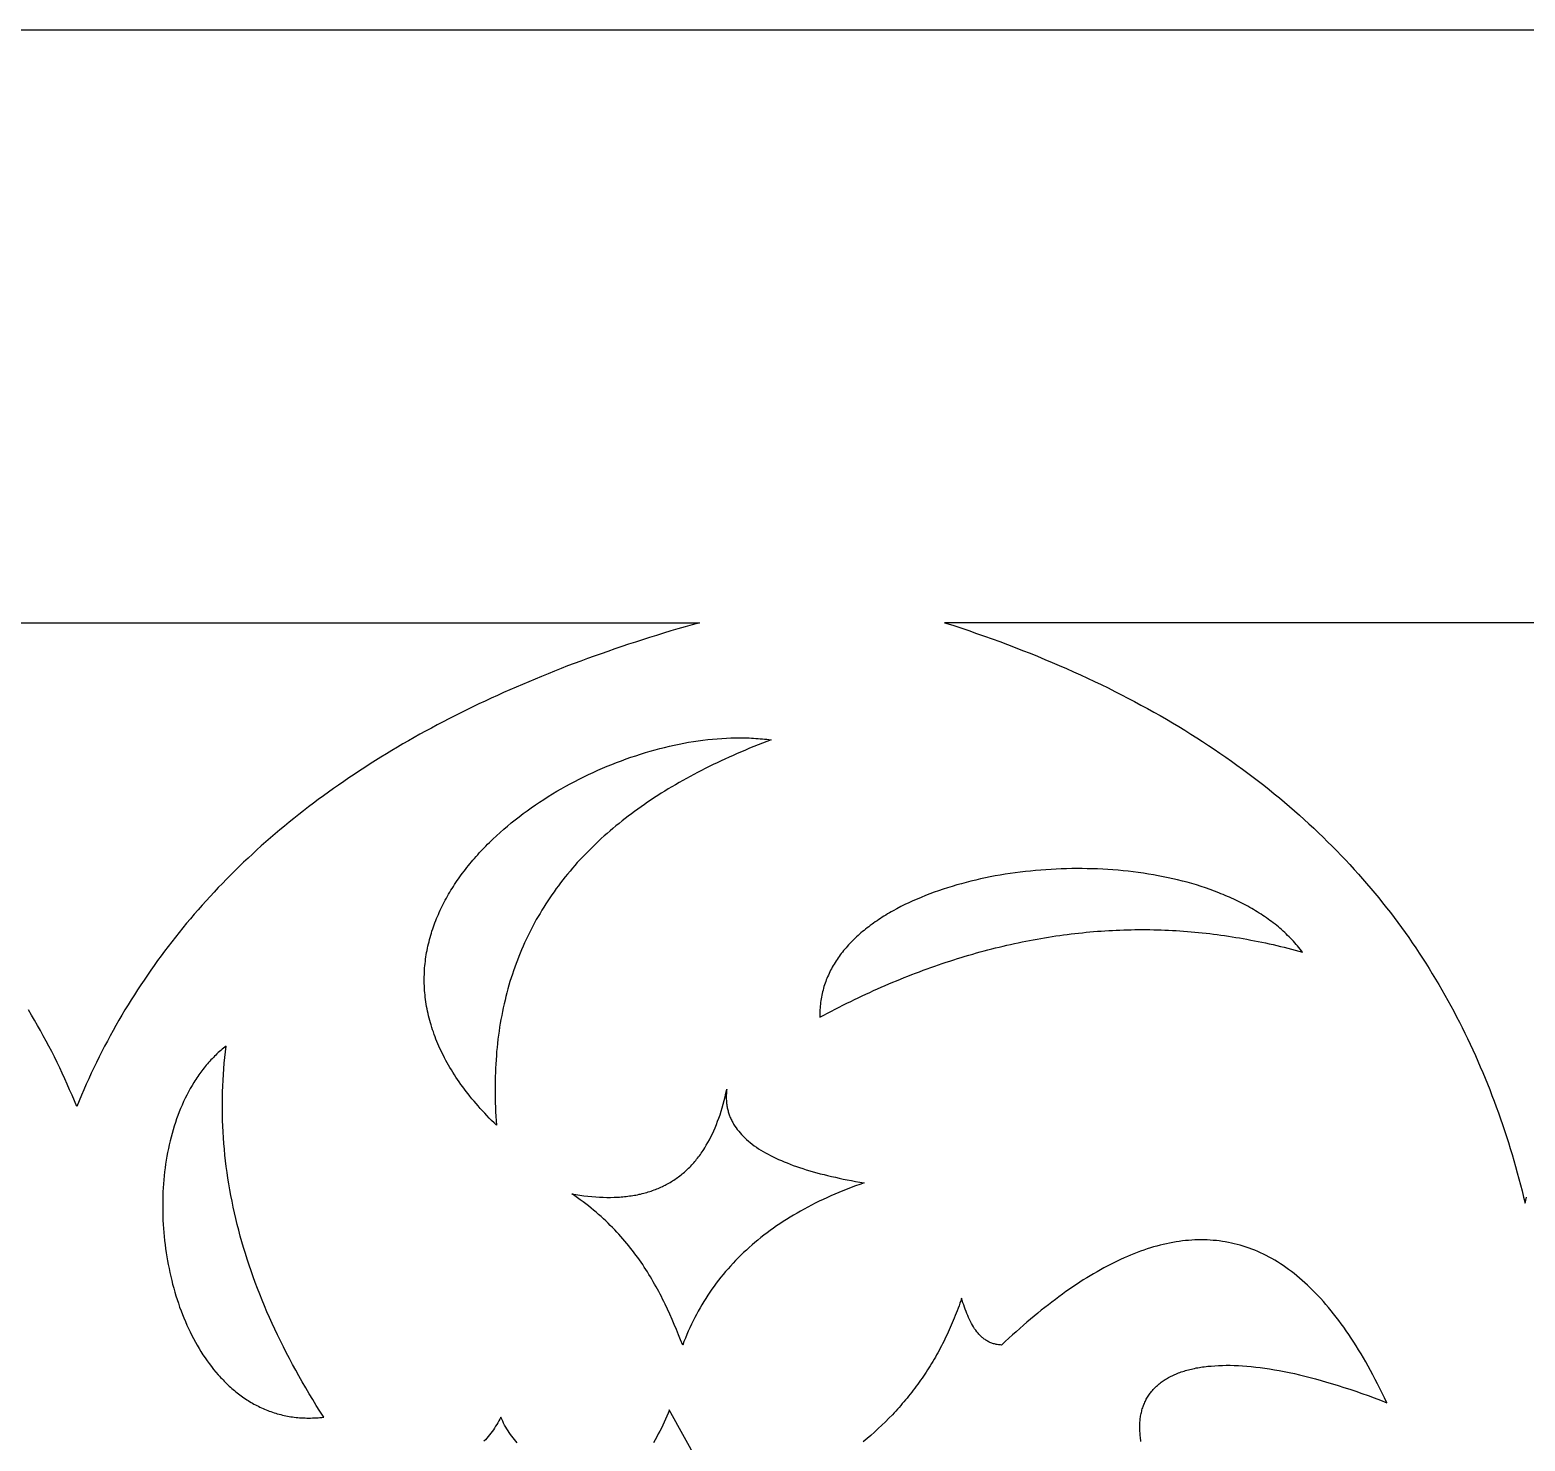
# Model space of a CAD drawing. Extents: x -4113 to -3113, y 1469 to 2469.
# Drawn here: x -3911.1 to -3759.7, y 2326.2 to 2469.1 of the extents above; entities that cross this region are included whole.
import ezdxf

# ---------------------------------------------------------------- set-up
doc = ezdxf.new("R2010")
doc.units = 0
doc.layers.add('PLAN_1', color=18, linetype='CONTINUOUS')

msp = doc.modelspace()

# ---------------------------------------------------------------- linework, layer by layer
at = {"layer": 'PLAN_1'}
for points in [[(-4113.04, 2469.07), (-3113.04, 2469.07), (-3113.04, 1469.07), (-4113.04, 1469.07)], [(-3863.87, 2358.2), (-3864.11, 2358.44), (-3864.36, 2358.69), (-3864.6, 2358.93), (-3864.83, 2359.18), (-3865.06, 2359.42), (-3865.29, 2359.66), (-3865.51, 2359.91), (-3865.73, 2360.15), (-3865.94, 2360.4), (-3866.14, 2360.64), (-3866.35, 2360.88), (-3866.55, 2361.13), (-3866.74, 2361.37), (-3866.93, 2361.62), (-3867.11, 2361.86), (-3867.29, 2362.1), (-3867.47, 2362.34), (-3867.64, 2362.59), (-3867.81, 2362.83), (-3867.97, 2363.07), (-3868.13, 2363.32), (-3868.28, 2363.56), (-3868.43, 2363.8), (-3868.58, 2364.04), (-3868.72, 2364.28), (-3868.86, 2364.52), (-3868.99, 2364.76), (-3869.12, 2365.01), (-3869.24, 2365.25), (-3869.36, 2365.49), (-3869.48, 2365.73), (-3869.59, 2365.97), (-3869.7, 2366.21), (-3869.8, 2366.45), (-3869.9, 2366.68), (-3870, 2366.92), (-3870.09, 2367.16), (-3870.18, 2367.4), (-3870.26, 2367.64), (-3870.34, 2367.87), (-3870.42, 2368.11), (-3870.49, 2368.35), (-3870.56, 2368.58), (-3870.63, 2368.82), (-3870.69, 2369.05), (-3870.75, 2369.29), (-3870.8, 2369.52), (-3870.85, 2369.76), (-3870.9, 2369.99), (-3870.94, 2370.23), (-3870.98, 2370.46), (-3871.02, 2370.69), (-3871.05, 2370.92), (-3871.08, 2371.16), (-3871.1, 2371.39), (-3871.12, 2371.62), (-3871.14, 2371.85), (-3871.16, 2372.08), (-3871.17, 2372.31), (-3871.18, 2372.54), (-3871.18, 2372.76), (-3871.18, 2372.99), (-3871.18, 2373.22), (-3871.17, 2373.45), (-3871.16, 2373.67), (-3871.15, 2373.9), (-3871.14, 2374.12), (-3871.12, 2374.35), (-3871.1, 2374.57), (-3871.07, 2374.79), (-3871.04, 2375.02), (-3871.01, 2375.24), (-3870.98, 2375.46), (-3870.94, 2375.68), (-3870.9, 2375.9), (-3870.85, 2376.12), (-3870.81, 2376.34), (-3870.76, 2376.56), (-3870.7, 2376.78), (-3870.65, 2376.99), (-3870.59, 2377.21), (-3870.53, 2377.43), (-3870.46, 2377.64), (-3870.4, 2377.85), (-3870.32, 2378.07), (-3870.25, 2378.28), (-3870.18, 2378.49), (-3870.1, 2378.7), (-3870.02, 2378.92), (-3869.93, 2379.12), (-3869.84, 2379.33), (-3869.75, 2379.54), (-3869.66, 2379.75), (-3869.57, 2379.96), (-3869.47, 2380.16), (-3869.37, 2380.37), (-3869.27, 2380.57), (-3869.16, 2380.78), (-3869.05, 2380.98), (-3868.94, 2381.18), (-3868.83, 2381.38), (-3868.72, 2381.58), (-3868.6, 2381.78), (-3868.48, 2381.98), (-3868.36, 2382.18), (-3868.23, 2382.37), (-3868.11, 2382.57), (-3867.98, 2382.77), (-3867.84, 2382.96), (-3867.71, 2383.15), (-3867.57, 2383.34), (-3867.44, 2383.54), (-3867.3, 2383.73), (-3867.15, 2383.92), (-3867.01, 2384.1), (-3866.86, 2384.29), (-3866.71, 2384.48), (-3866.56, 2384.66), (-3866.41, 2384.85), (-3866.25, 2385.03), (-3866.09, 2385.21), (-3865.94, 2385.4), (-3865.77, 2385.58), (-3865.61, 2385.76), (-3865.45, 2385.94), (-3865.28, 2386.11), (-3865.11, 2386.29), (-3864.94, 2386.46), (-3864.77, 2386.64), (-3864.59, 2386.81), (-3864.42, 2386.98), (-3864.24, 2387.15), (-3863.88, 2387.49), (-3863.51, 2387.83), (-3863.13, 2388.16), (-3862.75, 2388.48), (-3862.37, 2388.8), (-3861.97, 2389.12), (-3861.57, 2389.43), (-3861.17, 2389.74), (-3860.76, 2390.04), (-3860.35, 2390.33), (-3859.92, 2390.62), (-3859.5, 2390.91), (-3859.07, 2391.19), (-3858.64, 2391.47), (-3858.2, 2391.74), (-3857.75, 2392), (-3857.31, 2392.26), (-3856.86, 2392.51), (-3856.4, 2392.76), (-3855.94, 2393), (-3855.48, 2393.24), (-3855.02, 2393.47), (-3854.55, 2393.7), (-3854.08, 2393.92), (-3853.61, 2394.13), (-3853.13, 2394.34), (-3852.66, 2394.54), (-3852.18, 2394.73), (-3851.7, 2394.92), (-3851.22, 2395.1), (-3850.73, 2395.28), (-3850.25, 2395.45), (-3849.76, 2395.61), (-3849.28, 2395.77), (-3848.79, 2395.92), (-3848.3, 2396.06), (-3847.81, 2396.2), (-3847.33, 2396.33), (-3846.84, 2396.45), (-3846.35, 2396.56), (-3845.86, 2396.67), (-3845.38, 2396.77), (-3844.89, 2396.87), (-3844.41, 2396.96), (-3843.92, 2397.04), (-3843.44, 2397.11), (-3842.96, 2397.17), (-3842.48, 2397.23), (-3842, 2397.28), (-3841.53, 2397.32), (-3841.06, 2397.36), (-3840.59, 2397.38), (-3840.12, 2397.4), (-3839.65, 2397.41), (-3839.19, 2397.42), (-3838.96, 2397.42), (-3838.73, 2397.41), (-3838.51, 2397.41), (-3838.28, 2397.4), (-3838.05, 2397.39), (-3837.83, 2397.38), (-3837.6, 2397.36), (-3837.38, 2397.35), (-3837.16, 2397.33), (-3836.94, 2397.31), (-3836.72, 2397.29), (-3836.5, 2397.27), (-3836.28, 2397.24), (-3836.06, 2397.21), (-3836.5, 2397.04), (-3836.94, 2396.88), (-3837.37, 2396.71), (-3837.8, 2396.53), (-3838.23, 2396.36), (-3838.65, 2396.18), (-3839.07, 2396), (-3839.49, 2395.82), (-3839.91, 2395.64), (-3840.32, 2395.46), (-3840.73, 2395.27), (-3841.13, 2395.08), (-3841.53, 2394.89), (-3841.93, 2394.7), (-3842.33, 2394.51), (-3842.72, 2394.31), (-3843.11, 2394.12), (-3843.5, 2393.92), (-3843.88, 2393.71), (-3844.26, 2393.51), (-3844.64, 2393.3), (-3845.01, 2393.1), (-3845.38, 2392.89), (-3845.74, 2392.67), (-3846.11, 2392.46), (-3846.47, 2392.24), (-3846.82, 2392.03), (-3847.18, 2391.81), (-3847.53, 2391.58), (-3847.87, 2391.36), (-3848.22, 2391.13), (-3848.56, 2390.91), (-3848.89, 2390.67), (-3849.23, 2390.44), (-3849.56, 2390.21), (-3849.88, 2389.97), (-3850.21, 2389.73), (-3850.53, 2389.49), (-3850.84, 2389.25), (-3851.15, 2389), (-3851.46, 2388.75), (-3851.77, 2388.5), (-3852.07, 2388.25), (-3852.37, 2388), (-3852.67, 2387.74), (-3852.96, 2387.48), (-3853.25, 2387.22), (-3853.53, 2386.96), (-3853.81, 2386.69), (-3854.09, 2386.43), (-3854.36, 2386.16), (-3854.63, 2385.89), (-3854.9, 2385.61), (-3855.16, 2385.34), (-3855.42, 2385.06), (-3855.68, 2384.78), (-3855.93, 2384.49), (-3856.18, 2384.21), (-3856.42, 2383.92), (-3856.66, 2383.63), (-3856.9, 2383.34), (-3857.14, 2383.04), (-3857.37, 2382.75), (-3857.59, 2382.45), (-3857.82, 2382.15), (-3858.03, 2381.84), (-3858.25, 2381.54), (-3858.46, 2381.23), (-3858.67, 2380.92), (-3858.87, 2380.61), (-3859.07, 2380.29), (-3859.27, 2379.97), (-3859.46, 2379.65), (-3859.65, 2379.33), (-3859.84, 2379.01), (-3860.02, 2378.68), (-3860.19, 2378.35), (-3860.37, 2378.02), (-3860.54, 2377.68), (-3860.7, 2377.35), (-3860.86, 2377.01), (-3861.02, 2376.66), (-3861.17, 2376.32), (-3861.32, 2375.97), (-3861.47, 2375.62), (-3861.61, 2375.27), (-3861.75, 2374.92), (-3861.88, 2374.56), (-3862.01, 2374.2), (-3862.14, 2373.84), (-3862.26, 2373.48), (-3862.38, 2373.11), (-3862.5, 2372.74), (-3862.61, 2372.37), (-3862.71, 2372), (-3862.81, 2371.62), (-3862.91, 2371.24), (-3863, 2370.86), (-3863.09, 2370.48), (-3863.18, 2370.09), (-3863.26, 2369.7), (-3863.34, 2369.31), (-3863.41, 2368.91), (-3863.48, 2368.52), (-3863.55, 2368.12), (-3863.61, 2367.72), (-3863.66, 2367.31), (-3863.72, 2366.9), (-3863.76, 2366.49), (-3863.81, 2366.08), (-3863.85, 2365.67), (-3863.88, 2365.25), (-3863.91, 2364.83), (-3863.94, 2364.4), (-3863.96, 2363.98), (-3863.98, 2363.55), (-3864, 2363.12), (-3864.01, 2362.68), (-3864.01, 2362.25), (-3864.01, 2361.81), (-3864.01, 2361.37), (-3864, 2360.92), (-3863.99, 2360.48), (-3863.97, 2360.03), (-3863.95, 2359.57), (-3863.93, 2359.12), (-3863.9, 2358.66)], [(-3782.23, 2375.71), (-3782.35, 2375.87), (-3782.48, 2376.04), (-3782.61, 2376.2), (-3782.75, 2376.36), (-3782.88, 2376.51), (-3783.02, 2376.67), (-3783.16, 2376.82), (-3783.3, 2376.98), (-3783.45, 2377.13), (-3783.6, 2377.28), (-3783.75, 2377.42), (-3783.9, 2377.57), (-3784.05, 2377.71), (-3784.21, 2377.86), (-3784.37, 2378), (-3784.53, 2378.14), (-3784.69, 2378.27), (-3784.86, 2378.41), (-3785.03, 2378.55), (-3785.2, 2378.68), (-3785.37, 2378.81), (-3785.54, 2378.94), (-3785.72, 2379.07), (-3785.9, 2379.19), (-3786.08, 2379.32), (-3786.26, 2379.44), (-3786.44, 2379.56), (-3786.63, 2379.68), (-3786.82, 2379.8), (-3787.01, 2379.91), (-3787.2, 2380.03), (-3787.39, 2380.14), (-3787.59, 2380.25), (-3787.79, 2380.36), (-3787.99, 2380.47), (-3788.19, 2380.58), (-3788.39, 2380.68), (-3788.59, 2380.79), (-3788.8, 2380.89), (-3789, 2380.99), (-3789.21, 2381.09), (-3789.42, 2381.18), (-3789.64, 2381.28), (-3789.85, 2381.37), (-3790.06, 2381.47), (-3790.28, 2381.56), (-3790.5, 2381.64), (-3790.72, 2381.73), (-3791.16, 2381.9), (-3791.61, 2382.07), (-3792.06, 2382.22), (-3792.52, 2382.38), (-3792.99, 2382.52), (-3793.46, 2382.66), (-3793.93, 2382.79), (-3794.41, 2382.92), (-3794.89, 2383.04), (-3795.37, 2383.15), (-3795.86, 2383.26), (-3796.36, 2383.36), (-3796.85, 2383.46), (-3797.35, 2383.55), (-3797.85, 2383.63), (-3798.36, 2383.71), (-3798.87, 2383.78), (-3799.38, 2383.85), (-3799.89, 2383.91), (-3800.41, 2383.96), (-3800.92, 2384.01), (-3801.44, 2384.05), (-3801.96, 2384.09), (-3802.48, 2384.12), (-3803, 2384.14), (-3803.52, 2384.16), (-3804.05, 2384.17), (-3804.57, 2384.18), (-3805.09, 2384.18), (-3805.62, 2384.18), (-3806.14, 2384.17), (-3806.67, 2384.15), (-3807.19, 2384.13), (-3807.71, 2384.1), (-3808.23, 2384.07), (-3808.75, 2384.03), (-3809.27, 2383.98), (-3809.79, 2383.93), (-3810.31, 2383.88), (-3810.82, 2383.82), (-3811.33, 2383.75), (-3811.84, 2383.68), (-3812.35, 2383.6), (-3812.86, 2383.52), (-3813.36, 2383.43), (-3813.86, 2383.33), (-3814.35, 2383.23), (-3814.85, 2383.13), (-3815.34, 2383.02), (-3815.82, 2382.9), (-3816.3, 2382.78), (-3816.78, 2382.65), (-3817.25, 2382.52), (-3817.72, 2382.38), (-3818.19, 2382.24), (-3818.65, 2382.09), (-3819.1, 2381.94), (-3819.55, 2381.78), (-3819.99, 2381.62), (-3820.43, 2381.45), (-3820.86, 2381.27), (-3821.28, 2381.09), (-3821.7, 2380.91), (-3822.12, 2380.72), (-3822.52, 2380.53), (-3822.92, 2380.33), (-3823.31, 2380.12), (-3823.7, 2379.91), (-3823.89, 2379.8), (-3824.07, 2379.7), (-3824.26, 2379.59), (-3824.44, 2379.48), (-3824.63, 2379.36), (-3824.81, 2379.25), (-3824.98, 2379.14), (-3825.16, 2379.02), (-3825.33, 2378.9), (-3825.51, 2378.79), (-3825.68, 2378.67), (-3825.84, 2378.55), (-3826.01, 2378.42), (-3826.17, 2378.3), (-3826.33, 2378.18), (-3826.49, 2378.05), (-3826.65, 2377.92), (-3826.8, 2377.8), (-3826.96, 2377.67), (-3827.11, 2377.54), (-3827.25, 2377.41), (-3827.4, 2377.27), (-3827.54, 2377.14), (-3827.68, 2377), (-3827.82, 2376.87), (-3827.95, 2376.73), (-3828.09, 2376.59), (-3828.22, 2376.45), (-3828.35, 2376.31), (-3828.47, 2376.17), (-3828.59, 2376.02), (-3828.71, 2375.88), (-3828.83, 2375.73), (-3828.95, 2375.59), (-3829.06, 2375.44), (-3829.17, 2375.29), (-3829.28, 2375.14), (-3829.38, 2374.99), (-3829.48, 2374.83), (-3829.58, 2374.68), (-3829.67, 2374.52), (-3829.77, 2374.37), (-3829.86, 2374.21), (-3829.94, 2374.05), (-3830.03, 2373.89), (-3830.11, 2373.73), (-3830.19, 2373.57), (-3830.26, 2373.4), (-3830.34, 2373.24), (-3830.41, 2373.07), (-3830.47, 2372.91), (-3830.53, 2372.74), (-3830.59, 2372.57), (-3830.65, 2372.4), (-3830.71, 2372.23), (-3830.76, 2372.06), (-3830.8, 2371.88), (-3830.85, 2371.71), (-3830.89, 2371.53), (-3830.93, 2371.36), (-3830.96, 2371.18), (-3830.99, 2371), (-3831.02, 2370.82), (-3831.04, 2370.64), (-3831.06, 2370.45), (-3831.08, 2370.27), (-3831.09, 2370.09), (-3831.11, 2369.9), (-3831.11, 2369.71), (-3831.12, 2369.52), (-3831.12, 2369.34), (-3831.11, 2369.14), (-3830.72, 2369.35), (-3830.33, 2369.56), (-3829.95, 2369.76), (-3829.56, 2369.96), (-3829.17, 2370.16), (-3828.78, 2370.35), (-3828.39, 2370.55), (-3828, 2370.74), (-3827.62, 2370.92), (-3827.23, 2371.11), (-3826.84, 2371.29), (-3826.45, 2371.47), (-3826.07, 2371.65), (-3825.68, 2371.83), (-3825.29, 2372), (-3824.9, 2372.17), (-3824.52, 2372.34), (-3824.13, 2372.5), (-3823.74, 2372.67), (-3823.36, 2372.83), (-3822.97, 2372.99), (-3822.58, 2373.14), (-3822.2, 2373.3), (-3821.81, 2373.45), (-3821.42, 2373.6), (-3821.04, 2373.74), (-3820.65, 2373.89), (-3820.27, 2374.03), (-3819.88, 2374.17), (-3819.49, 2374.3), (-3819.11, 2374.44), (-3818.72, 2374.57), (-3818.34, 2374.7), (-3817.95, 2374.82), (-3817.57, 2374.95), (-3817.18, 2375.07), (-3816.8, 2375.19), (-3816.41, 2375.3), (-3816.03, 2375.42), (-3815.64, 2375.53), (-3815.26, 2375.64), (-3814.88, 2375.74), (-3814.49, 2375.85), (-3814.11, 2375.95), (-3813.72, 2376.05), (-3813.34, 2376.15), (-3812.96, 2376.24), (-3812.57, 2376.33), (-3812.19, 2376.42), (-3811.8, 2376.51), (-3811.42, 2376.59), (-3811.04, 2376.67), (-3810.65, 2376.75), (-3810.27, 2376.83), (-3809.89, 2376.91), (-3809.51, 2376.98), (-3809.12, 2377.05), (-3808.74, 2377.12), (-3808.36, 2377.18), (-3807.98, 2377.24), (-3807.59, 2377.3), (-3807.21, 2377.36), (-3806.83, 2377.41), (-3806.45, 2377.47), (-3806.07, 2377.52), (-3805.68, 2377.56), (-3805.3, 2377.61), (-3804.92, 2377.65), (-3804.54, 2377.69), (-3804.16, 2377.73), (-3803.78, 2377.77), (-3803.4, 2377.8), (-3803.01, 2377.83), (-3802.63, 2377.86), (-3802.25, 2377.88), (-3801.87, 2377.9), (-3801.49, 2377.93), (-3801.11, 2377.94), (-3800.73, 2377.96), (-3800.35, 2377.97), (-3799.97, 2377.98), (-3799.59, 2377.99), (-3799.21, 2378), (-3798.83, 2378), (-3798.45, 2378), (-3798.07, 2378), (-3797.69, 2378), (-3797.31, 2377.99), (-3796.93, 2377.98), (-3796.55, 2377.97), (-3796.18, 2377.95), (-3795.8, 2377.94), (-3795.42, 2377.92), (-3795.04, 2377.9), (-3794.66, 2377.87), (-3794.28, 2377.85), (-3793.9, 2377.82), (-3793.53, 2377.79), (-3793.15, 2377.75), (-3792.77, 2377.72), (-3792.39, 2377.68), (-3792.01, 2377.64), (-3791.64, 2377.6), (-3791.26, 2377.55), (-3790.88, 2377.5), (-3790.5, 2377.45), (-3790.13, 2377.4), (-3789.75, 2377.34), (-3789.37, 2377.28), (-3789, 2377.22), (-3788.62, 2377.16), (-3788.24, 2377.09), (-3787.87, 2377.03), (-3787.49, 2376.95), (-3787.11, 2376.88), (-3786.74, 2376.81), (-3786.36, 2376.73), (-3785.98, 2376.65), (-3785.61, 2376.57), (-3785.23, 2376.48), (-3784.86, 2376.39), (-3784.48, 2376.3), (-3784.1, 2376.21), (-3783.73, 2376.11), (-3783.35, 2376.02), (-3782.98, 2375.92), (-3782.6, 2375.81)], [(-3891.24, 2366.22), (-3891.37, 2366.12), (-3891.51, 2366.01), (-3891.64, 2365.89), (-3891.78, 2365.78), (-3891.91, 2365.66), (-3892.04, 2365.55), (-3892.17, 2365.43), (-3892.29, 2365.31), (-3892.42, 2365.18), (-3892.54, 2365.06), (-3892.66, 2364.93), (-3892.78, 2364.81), (-3892.9, 2364.68), (-3893.02, 2364.54), (-3893.14, 2364.41), (-3893.25, 2364.28), (-3893.37, 2364.14), (-3893.48, 2364), (-3893.59, 2363.86), (-3893.7, 2363.72), (-3893.8, 2363.58), (-3893.91, 2363.43), (-3894.01, 2363.29), (-3894.11, 2363.14), (-3894.22, 2362.99), (-3894.31, 2362.84), (-3894.41, 2362.69), (-3894.51, 2362.54), (-3894.7, 2362.23), (-3894.88, 2361.91), (-3895.06, 2361.59), (-3895.23, 2361.26), (-3895.39, 2360.93), (-3895.55, 2360.59), (-3895.7, 2360.25), (-3895.85, 2359.91), (-3895.99, 2359.56), (-3896.13, 2359.2), (-3896.26, 2358.84), (-3896.38, 2358.48), (-3896.5, 2358.11), (-3896.61, 2357.74), (-3896.72, 2357.37), (-3896.82, 2356.99), (-3896.92, 2356.61), (-3897, 2356.23), (-3897.09, 2355.84), (-3897.17, 2355.45), (-3897.24, 2355.06), (-3897.31, 2354.67), (-3897.37, 2354.27), (-3897.42, 2353.88), (-3897.47, 2353.48), (-3897.52, 2353.07), (-3897.56, 2352.67), (-3897.59, 2352.27), (-3897.62, 2351.86), (-3897.64, 2351.45), (-3897.66, 2351.04), (-3897.67, 2350.63), (-3897.67, 2350.22), (-3897.67, 2349.81), (-3897.67, 2349.4), (-3897.66, 2348.99), (-3897.64, 2348.58), (-3897.62, 2348.17), (-3897.59, 2347.76), (-3897.56, 2347.34), (-3897.52, 2346.93), (-3897.48, 2346.52), (-3897.43, 2346.11), (-3897.38, 2345.71), (-3897.32, 2345.3), (-3897.26, 2344.89), (-3897.19, 2344.49), (-3897.11, 2344.09), (-3897.03, 2343.69), (-3896.95, 2343.29), (-3896.86, 2342.89), (-3896.76, 2342.49), (-3896.66, 2342.1), (-3896.55, 2341.71), (-3896.44, 2341.32), (-3896.33, 2340.94), (-3896.21, 2340.56), (-3896.08, 2340.18), (-3895.95, 2339.8), (-3895.81, 2339.43), (-3895.67, 2339.06), (-3895.52, 2338.7), (-3895.37, 2338.34), (-3895.22, 2337.98), (-3895.06, 2337.63), (-3894.89, 2337.28), (-3894.72, 2336.93), (-3894.54, 2336.6), (-3894.36, 2336.26), (-3894.17, 2335.93), (-3893.98, 2335.61), (-3893.79, 2335.29), (-3893.59, 2334.97), (-3893.38, 2334.67), (-3893.17, 2334.36), (-3892.96, 2334.07), (-3892.74, 2333.78), (-3892.51, 2333.49), (-3892.28, 2333.21), (-3892.05, 2332.94), (-3891.93, 2332.81), (-3891.81, 2332.68), (-3891.69, 2332.55), (-3891.56, 2332.42), (-3891.44, 2332.29), (-3891.32, 2332.17), (-3891.19, 2332.04), (-3891.06, 2331.92), (-3890.93, 2331.8), (-3890.8, 2331.69), (-3890.67, 2331.57), (-3890.54, 2331.46), (-3890.41, 2331.34), (-3890.27, 2331.23), (-3890.14, 2331.13), (-3890, 2331.02), (-3889.87, 2330.91), (-3889.73, 2330.81), (-3889.59, 2330.71), (-3889.45, 2330.61), (-3889.3, 2330.52), (-3889.16, 2330.42), (-3889.02, 2330.33), (-3888.87, 2330.24), (-3888.72, 2330.15), (-3888.57, 2330.07), (-3888.43, 2329.98), (-3888.28, 2329.9), (-3888.12, 2329.82), (-3887.97, 2329.75), (-3887.82, 2329.67), (-3887.66, 2329.6), (-3887.51, 2329.53), (-3887.35, 2329.46), (-3887.19, 2329.4), (-3887.03, 2329.33), (-3886.87, 2329.27), (-3886.71, 2329.21), (-3886.55, 2329.16), (-3886.39, 2329.1), (-3886.22, 2329.05), (-3886.06, 2329), (-3885.89, 2328.96), (-3885.72, 2328.91), (-3885.55, 2328.87), (-3885.38, 2328.83), (-3885.21, 2328.8), (-3885.04, 2328.76), (-3884.86, 2328.73), (-3884.69, 2328.7), (-3884.51, 2328.67), (-3884.34, 2328.65), (-3884.16, 2328.63), (-3883.98, 2328.61), (-3883.8, 2328.6), (-3883.62, 2328.58), (-3883.44, 2328.57), (-3883.25, 2328.57), (-3883.07, 2328.56), (-3882.88, 2328.56), (-3882.7, 2328.56), (-3882.51, 2328.57), (-3882.32, 2328.57), (-3882.13, 2328.58), (-3881.94, 2328.59), (-3881.75, 2328.61), (-3881.56, 2328.63), (-3881.36, 2328.65), (-3881.74, 2329.25), (-3882.12, 2329.84), (-3882.48, 2330.44), (-3882.84, 2331.03), (-3883.19, 2331.63), (-3883.54, 2332.22), (-3883.87, 2332.82), (-3884.2, 2333.41), (-3884.53, 2334), (-3884.84, 2334.6), (-3885.15, 2335.19), (-3885.45, 2335.78), (-3885.75, 2336.37), (-3886.03, 2336.97), (-3886.31, 2337.56), (-3886.58, 2338.15), (-3886.85, 2338.74), (-3887.11, 2339.33), (-3887.36, 2339.92), (-3887.6, 2340.51), (-3887.84, 2341.1), (-3888.07, 2341.69), (-3888.29, 2342.28), (-3888.5, 2342.87), (-3888.71, 2343.46), (-3888.91, 2344.05), (-3889.11, 2344.64), (-3889.29, 2345.23), (-3889.47, 2345.82), (-3889.64, 2346.4), (-3889.81, 2346.99), (-3889.97, 2347.58), (-3890.12, 2348.16), (-3890.26, 2348.75), (-3890.4, 2349.34), (-3890.53, 2349.92), (-3890.65, 2350.51), (-3890.76, 2351.09), (-3890.87, 2351.68), (-3890.97, 2352.26), (-3891.06, 2352.85), (-3891.15, 2353.43), (-3891.23, 2354.02), (-3891.3, 2354.6), (-3891.36, 2355.18), (-3891.42, 2355.77), (-3891.47, 2356.35), (-3891.51, 2356.93), (-3891.55, 2357.52), (-3891.58, 2358.1), (-3891.6, 2358.68), (-3891.62, 2359.26), (-3891.62, 2359.84), (-3891.62, 2360.43), (-3891.62, 2361.01), (-3891.6, 2361.59), (-3891.58, 2362.17), (-3891.55, 2362.75), (-3891.52, 2363.33), (-3891.48, 2363.91), (-3891.43, 2364.49), (-3891.37, 2365.07), (-3891.31, 2365.64)], [(-3856.25, 2351.27), (-3855.83, 2351.2), (-3855.41, 2351.13), (-3855.01, 2351.07), (-3854.6, 2351.03), (-3854.21, 2350.99), (-3853.82, 2350.95), (-3853.43, 2350.93), (-3853.05, 2350.91), (-3852.68, 2350.9), (-3852.31, 2350.9), (-3851.95, 2350.91), (-3851.77, 2350.92), (-3851.6, 2350.92), (-3851.42, 2350.93), (-3851.25, 2350.95), (-3851.07, 2350.96), (-3850.9, 2350.98), (-3850.73, 2350.99), (-3850.56, 2351.01), (-3850.4, 2351.04), (-3850.23, 2351.06), (-3850.07, 2351.09), (-3849.9, 2351.11), (-3849.74, 2351.14), (-3849.58, 2351.17), (-3849.42, 2351.21), (-3849.27, 2351.24), (-3849.11, 2351.28), (-3848.96, 2351.32), (-3848.8, 2351.36), (-3848.65, 2351.4), (-3848.5, 2351.45), (-3848.35, 2351.5), (-3848.2, 2351.54), (-3848.06, 2351.59), (-3847.91, 2351.65), (-3847.77, 2351.7), (-3847.63, 2351.76), (-3847.49, 2351.81), (-3847.35, 2351.87), (-3847.21, 2351.94), (-3847.07, 2352), (-3846.94, 2352.06), (-3846.8, 2352.13), (-3846.67, 2352.2), (-3846.54, 2352.27), (-3846.41, 2352.34), (-3846.28, 2352.42), (-3846.15, 2352.5), (-3846.03, 2352.57), (-3845.9, 2352.65), (-3845.78, 2352.74), (-3845.66, 2352.82), (-3845.54, 2352.91), (-3845.42, 2352.99), (-3845.3, 2353.08), (-3845.18, 2353.17), (-3845.07, 2353.27), (-3844.96, 2353.36), (-3844.84, 2353.46), (-3844.73, 2353.56), (-3844.62, 2353.66), (-3844.51, 2353.76), (-3844.41, 2353.86), (-3844.3, 2353.97), (-3844.2, 2354.07), (-3844.09, 2354.18), (-3843.99, 2354.29), (-3843.89, 2354.41), (-3843.79, 2354.52), (-3843.69, 2354.64), (-3843.6, 2354.76), (-3843.5, 2354.88), (-3843.41, 2355), (-3843.31, 2355.12), (-3843.22, 2355.24), (-3843.13, 2355.37), (-3843.04, 2355.5), (-3842.95, 2355.63), (-3842.87, 2355.76), (-3842.78, 2355.9), (-3842.62, 2356.17), (-3842.46, 2356.45), (-3842.3, 2356.74), (-3842.15, 2357.03), (-3842, 2357.33), (-3841.86, 2357.64), (-3841.72, 2357.95), (-3841.59, 2358.27), (-3841.47, 2358.6), (-3841.34, 2358.93), (-3841.23, 2359.27), (-3841.12, 2359.62), (-3841.01, 2359.98), (-3840.91, 2360.34), (-3840.81, 2360.7), (-3840.72, 2361.08), (-3840.63, 2361.46), (-3840.55, 2361.85), (-3840.56, 2361.73), (-3840.57, 2361.62), (-3840.58, 2361.5), (-3840.59, 2361.39), (-3840.6, 2361.27), (-3840.6, 2361.16), (-3840.6, 2361.05), (-3840.6, 2360.94), (-3840.6, 2360.83), (-3840.59, 2360.72), (-3840.58, 2360.61), (-3840.57, 2360.5), (-3840.56, 2360.4), (-3840.55, 2360.29), (-3840.53, 2360.18), (-3840.52, 2360.08), (-3840.5, 2359.98), (-3840.47, 2359.87), (-3840.45, 2359.77), (-3840.42, 2359.67), (-3840.4, 2359.56), (-3840.37, 2359.46), (-3840.33, 2359.36), (-3840.3, 2359.26), (-3840.26, 2359.17), (-3840.23, 2359.07), (-3840.19, 2358.97), (-3840.14, 2358.87), (-3840.1, 2358.78), (-3840.05, 2358.68), (-3840, 2358.59), (-3839.95, 2358.49), (-3839.9, 2358.4), (-3839.85, 2358.31), (-3839.79, 2358.22), (-3839.73, 2358.12), (-3839.61, 2357.94), (-3839.48, 2357.77), (-3839.34, 2357.59), (-3839.2, 2357.42), (-3839.05, 2357.25), (-3838.88, 2357.08), (-3838.72, 2356.92), (-3838.54, 2356.75), (-3838.36, 2356.59), (-3838.17, 2356.44), (-3837.97, 2356.28), (-3837.76, 2356.13), (-3837.55, 2355.98), (-3837.33, 2355.83), (-3837.1, 2355.69), (-3836.87, 2355.55), (-3836.62, 2355.41), (-3836.37, 2355.27), (-3836.12, 2355.14), (-3835.85, 2355), (-3835.58, 2354.87), (-3835.31, 2354.75), (-3835.02, 2354.62), (-3834.73, 2354.5), (-3834.43, 2354.38), (-3834.13, 2354.26), (-3833.81, 2354.14), (-3833.49, 2354.03), (-3833.17, 2353.92), (-3832.84, 2353.81), (-3832.5, 2353.7), (-3832.15, 2353.6), (-3831.8, 2353.5), (-3831.44, 2353.4), (-3831.08, 2353.3), (-3830.7, 2353.21), (-3830.33, 2353.11), (-3829.94, 2353.02), (-3829.55, 2352.93), (-3829.15, 2352.84), (-3828.75, 2352.76), (-3828.34, 2352.68), (-3827.93, 2352.6), (-3827.5, 2352.52), (-3827.08, 2352.44), (-3826.64, 2352.37), (-3827.08, 2352.21), (-3827.51, 2352.06), (-3827.94, 2351.9), (-3828.36, 2351.73), (-3828.78, 2351.57), (-3829.2, 2351.4), (-3829.6, 2351.22), (-3830.01, 2351.05), (-3830.41, 2350.87), (-3830.8, 2350.68), (-3831.19, 2350.5), (-3831.58, 2350.31), (-3831.96, 2350.11), (-3832.33, 2349.92), (-3832.7, 2349.72), (-3833.07, 2349.52), (-3833.43, 2349.31), (-3833.79, 2349.1), (-3834.14, 2348.89), (-3834.49, 2348.67), (-3834.83, 2348.45), (-3835.16, 2348.23), (-3835.5, 2348.01), (-3835.82, 2347.78), (-3836.15, 2347.54), (-3836.47, 2347.31), (-3836.78, 2347.07), (-3837.09, 2346.83), (-3837.39, 2346.58), (-3837.69, 2346.34), (-3837.99, 2346.08), (-3838.28, 2345.83), (-3838.56, 2345.57), (-3838.84, 2345.31), (-3839.12, 2345.04), (-3839.39, 2344.78), (-3839.65, 2344.51), (-3839.91, 2344.23), (-3840.17, 2343.95), (-3840.42, 2343.67), (-3840.67, 2343.39), (-3840.91, 2343.1), (-3841.15, 2342.81), (-3841.38, 2342.52), (-3841.61, 2342.22), (-3841.83, 2341.92), (-3842.05, 2341.61), (-3842.26, 2341.31), (-3842.47, 2341), (-3842.67, 2340.68), (-3842.87, 2340.37), (-3843.06, 2340.04), (-3843.25, 2339.72), (-3843.44, 2339.39), (-3843.62, 2339.06), (-3843.79, 2338.73), (-3843.96, 2338.4), (-3844.13, 2338.06), (-3844.29, 2337.71), (-3844.44, 2337.37), (-3844.59, 2337.02), (-3844.74, 2336.66), (-3844.88, 2336.31), (-3845.01, 2335.95), (-3845.22, 2336.47), (-3845.43, 2336.99), (-3845.64, 2337.51), (-3845.86, 2338.03), (-3846.09, 2338.55), (-3846.31, 2339.07), (-3846.55, 2339.58), (-3846.79, 2340.09), (-3846.92, 2340.35), (-3847.04, 2340.6), (-3847.17, 2340.85), (-3847.3, 2341.11), (-3847.44, 2341.36), (-3847.57, 2341.61), (-3847.71, 2341.86), (-3847.85, 2342.11), (-3847.99, 2342.36), (-3848.13, 2342.61), (-3848.28, 2342.86), (-3848.43, 2343.11), (-3848.58, 2343.35), (-3848.74, 2343.6), (-3848.9, 2343.84), (-3849.06, 2344.09), (-3849.23, 2344.33), (-3849.39, 2344.57), (-3849.56, 2344.81), (-3849.74, 2345.05), (-3849.92, 2345.29), (-3850.1, 2345.53), (-3850.28, 2345.76), (-3850.47, 2346), (-3850.66, 2346.23), (-3850.86, 2346.47), (-3851.06, 2346.7), (-3851.26, 2346.93), (-3851.47, 2347.16), (-3851.68, 2347.39), (-3851.89, 2347.62), (-3852.11, 2347.84), (-3852.34, 2348.07), (-3852.56, 2348.29), (-3852.8, 2348.51), (-3853.03, 2348.73), (-3853.27, 2348.95), (-3853.52, 2349.17), (-3853.77, 2349.39), (-3854.03, 2349.6), (-3854.29, 2349.82), (-3854.55, 2350.03), (-3854.82, 2350.24), (-3855.1, 2350.45), (-3855.38, 2350.66), (-3855.66, 2350.86), (-3855.95, 2351.07)]]:
    msp.add_lwpolyline(points, close=True, dxfattribs=at)
for points in [[(-3969.44, 2409.07), (-3843.3, 2409.07), (-3844.04, 2408.86), (-3844.77, 2408.65), (-3845.5, 2408.44), (-3846.22, 2408.23), (-3846.94, 2408.01), (-3847.66, 2407.79), (-3848.38, 2407.57), (-3849.09, 2407.34), (-3849.79, 2407.11), (-3850.5, 2406.88), (-3851.19, 2406.65), (-3851.89, 2406.41), (-3852.58, 2406.17), (-3853.27, 2405.93), (-3853.96, 2405.69), (-3854.64, 2405.44), (-3855.31, 2405.19), (-3855.99, 2404.94), (-3856.66, 2404.69), (-3857.32, 2404.43), (-3857.99, 2404.17), (-3858.65, 2403.91), (-3859.3, 2403.64), (-3859.95, 2403.37), (-3860.6, 2403.1), (-3861.24, 2402.83), (-3861.88, 2402.55), (-3862.52, 2402.28), (-3863.15, 2401.99), (-3863.78, 2401.71), (-3864.41, 2401.42), (-3865.03, 2401.13), (-3865.65, 2400.84), (-3866.26, 2400.55), (-3866.87, 2400.25), (-3867.48, 2399.95), (-3868.08, 2399.65), (-3868.68, 2399.34), (-3869.28, 2399.03), (-3869.87, 2398.72), (-3870.46, 2398.41), (-3871.04, 2398.09), (-3871.62, 2397.77), (-3872.2, 2397.45), (-3872.77, 2397.12), (-3873.34, 2396.8), (-3873.9, 2396.47), (-3874.46, 2396.13), (-3875.02, 2395.8), (-3875.57, 2395.46), (-3876.12, 2395.12), (-3876.67, 2394.77), (-3877.21, 2394.42), (-3877.75, 2394.07), (-3878.28, 2393.72), (-3878.81, 2393.36), (-3879.34, 2393.01), (-3879.86, 2392.64), (-3880.38, 2392.28), (-3880.89, 2391.91), (-3881.4, 2391.54), (-3881.91, 2391.17), (-3882.41, 2390.8), (-3882.91, 2390.42), (-3883.4, 2390.04), (-3883.89, 2389.65), (-3884.38, 2389.26), (-3884.86, 2388.87), (-3885.34, 2388.48), (-3885.82, 2388.09), (-3886.29, 2387.69), (-3886.75, 2387.29), (-3887.22, 2386.88), (-3887.68, 2386.48), (-3888.13, 2386.07), (-3888.58, 2385.65), (-3889.03, 2385.24), (-3889.47, 2384.82), (-3889.91, 2384.4), (-3890.34, 2383.97), (-3890.78, 2383.55), (-3891.2, 2383.12), (-3891.62, 2382.68), (-3892.04, 2382.25), (-3892.46, 2381.81), (-3892.87, 2381.36), (-3893.28, 2380.92), (-3893.68, 2380.47), (-3894.08, 2380.02), (-3894.47, 2379.57), (-3894.86, 2379.11), (-3895.25, 2378.65), (-3895.63, 2378.19), (-3896.01, 2377.72), (-3896.38, 2377.25), (-3896.75, 2376.78), (-3897.12, 2376.31), (-3897.48, 2375.83), (-3897.83, 2375.35), (-3898.19, 2374.87), (-3898.54, 2374.38), (-3898.88, 2373.89), (-3899.22, 2373.4), (-3899.56, 2372.9), (-3899.89, 2372.4), (-3900.22, 2371.9), (-3900.54, 2371.4), (-3900.86, 2370.89), (-3901.18, 2370.38), (-3901.49, 2369.87), (-3901.8, 2369.35), (-3902.1, 2368.83), (-3902.4, 2368.31), (-3902.69, 2367.78), (-3902.98, 2367.25), (-3903.27, 2366.72), (-3903.55, 2366.19), (-3903.83, 2365.65), (-3904.1, 2365.11), (-3904.37, 2364.56), (-3904.64, 2364.02), (-3904.9, 2363.47), (-3905.15, 2362.91), (-3905.41, 2362.36), (-3905.65, 2361.8), (-3905.9, 2361.23), (-3906.14, 2360.67), (-3906.37, 2360.1), (-3906.61, 2360.67), (-3906.84, 2361.23), (-3907.09, 2361.8), (-3907.34, 2362.36), (-3907.59, 2362.91), (-3907.84, 2363.47), (-3908.1, 2364.02), (-3908.37, 2364.56), (-3908.64, 2365.11), (-3908.91, 2365.65), (-3909.19, 2366.19), (-3909.47, 2366.72), (-3909.76, 2367.25), (-3910.05, 2367.78), (-3910.34, 2368.31), (-3910.64, 2368.83), (-3910.94, 2369.35), (-3911.25, 2369.87)], [(-3700.92, 2409.07), (-3759.7, 2409.07), (-3818.49, 2409.07), (-3817.67, 2408.81), (-3816.86, 2408.54), (-3816.05, 2408.27), (-3815.25, 2407.99), (-3814.46, 2407.71), (-3813.67, 2407.43), (-3812.89, 2407.15), (-3812.12, 2406.86), (-3811.35, 2406.57), (-3810.59, 2406.27), (-3809.84, 2405.97), (-3809.09, 2405.67), (-3808.34, 2405.36), (-3807.61, 2405.05), (-3806.88, 2404.74), (-3806.16, 2404.43), (-3805.44, 2404.11), (-3804.73, 2403.78), (-3804.02, 2403.46), (-3803.32, 2403.13), (-3802.63, 2402.8), (-3801.94, 2402.46), (-3801.26, 2402.12), (-3800.59, 2401.78), (-3799.92, 2401.43), (-3799.26, 2401.08), (-3798.6, 2400.73), (-3797.95, 2400.38), (-3797.3, 2400.02), (-3796.66, 2399.66), (-3796.03, 2399.29), (-3795.4, 2398.92), (-3794.78, 2398.55), (-3794.17, 2398.18), (-3793.56, 2397.8), (-3792.95, 2397.42), (-3792.36, 2397.03), (-3791.76, 2396.65), (-3791.18, 2396.26), (-3790.6, 2395.86), (-3790.02, 2395.47), (-3789.45, 2395.07), (-3788.89, 2394.66), (-3788.33, 2394.26), (-3787.78, 2393.85), (-3787.23, 2393.44), (-3786.69, 2393.02), (-3786.16, 2392.61), (-3785.63, 2392.18), (-3785.1, 2391.76), (-3784.58, 2391.33), (-3784.07, 2390.9), (-3783.56, 2390.47), (-3783.06, 2390.04), (-3782.56, 2389.6), (-3782.07, 2389.15), (-3781.59, 2388.71), (-3781.11, 2388.26), (-3780.63, 2387.81), (-3780.16, 2387.36), (-3779.7, 2386.9), (-3779.24, 2386.44), (-3778.78, 2385.98), (-3778.33, 2385.52), (-3777.89, 2385.05), (-3777.45, 2384.58), (-3777.02, 2384.1), (-3776.59, 2383.63), (-3776.17, 2383.15), (-3775.75, 2382.67), (-3775.34, 2382.18), (-3774.93, 2381.7), (-3774.53, 2381.21), (-3774.13, 2380.71), (-3773.74, 2380.22), (-3773.35, 2379.72), (-3772.97, 2379.22), (-3772.59, 2378.71), (-3772.22, 2378.21), (-3771.86, 2377.7), (-3771.49, 2377.19), (-3771.14, 2376.67), (-3770.78, 2376.15), (-3770.44, 2375.63), (-3770.09, 2375.11), (-3769.76, 2374.59), (-3769.42, 2374.06), (-3769.1, 2373.53), (-3768.77, 2373), (-3768.45, 2372.46), (-3768.14, 2371.92), (-3767.83, 2371.38), (-3767.53, 2370.84), (-3767.23, 2370.29), (-3766.93, 2369.74), (-3766.64, 2369.19), (-3766.36, 2368.64), (-3766.08, 2368.08), (-3765.8, 2367.53), (-3765.53, 2366.97), (-3765.26, 2366.4), (-3765, 2365.84), (-3764.74, 2365.27), (-3764.49, 2364.7), (-3764.24, 2364.12), (-3763.99, 2363.55), (-3763.75, 2362.97), (-3763.52, 2362.39), (-3763.29, 2361.81), (-3763.06, 2361.22), (-3762.84, 2360.64), (-3762.62, 2360.05), (-3762.41, 2359.45), (-3762.2, 2358.86), (-3761.99, 2358.26), (-3761.79, 2357.66), (-3761.59, 2357.06), (-3761.4, 2356.46), (-3761.21, 2355.85), (-3761.03, 2355.24), (-3760.85, 2354.63), (-3760.67, 2354.02), (-3760.5, 2353.4), (-3760.33, 2352.79), (-3760.17, 2352.17), (-3760.01, 2351.55), (-3759.86, 2350.92), (-3759.7, 2350.3), (-3759.55, 2350.92)], [(-3798.6, 2326.2), (-3798.62, 2326.34), (-3798.64, 2326.49), (-3798.66, 2326.63), (-3798.68, 2326.78), (-3798.69, 2326.92), (-3798.7, 2327.06), (-3798.71, 2327.2), (-3798.72, 2327.34), (-3798.73, 2327.47), (-3798.73, 2327.61), (-3798.73, 2327.74), (-3798.72, 2327.88), (-3798.72, 2328.01), (-3798.71, 2328.14), (-3798.7, 2328.27), (-3798.69, 2328.4), (-3798.67, 2328.52), (-3798.66, 2328.65), (-3798.64, 2328.77), (-3798.62, 2328.9), (-3798.59, 2329.02), (-3798.56, 2329.14), (-3798.53, 2329.26), (-3798.5, 2329.37), (-3798.47, 2329.49), (-3798.43, 2329.61), (-3798.39, 2329.72), (-3798.35, 2329.83), (-3798.31, 2329.94), (-3798.26, 2330.05), (-3798.21, 2330.16), (-3798.16, 2330.27), (-3798.11, 2330.37), (-3798.06, 2330.48), (-3798, 2330.58), (-3797.94, 2330.68), (-3797.88, 2330.78), (-3797.81, 2330.88), (-3797.74, 2330.97), (-3797.67, 2331.07), (-3797.6, 2331.16), (-3797.53, 2331.26), (-3797.45, 2331.35), (-3797.37, 2331.44), (-3797.29, 2331.53), (-3797.21, 2331.61), (-3797.12, 2331.7), (-3797.03, 2331.78), (-3796.94, 2331.86), (-3796.85, 2331.94), (-3796.76, 2332.02), (-3796.66, 2332.1), (-3796.56, 2332.18), (-3796.46, 2332.25), (-3796.35, 2332.32), (-3796.25, 2332.4), (-3796.14, 2332.47), (-3796.03, 2332.53), (-3795.91, 2332.6), (-3795.8, 2332.67), (-3795.68, 2332.73), (-3795.56, 2332.79), (-3795.44, 2332.85), (-3795.31, 2332.91), (-3795.19, 2332.97), (-3795.06, 2333.02), (-3794.93, 2333.08), (-3794.79, 2333.13), (-3794.66, 2333.18), (-3794.52, 2333.23), (-3794.38, 2333.28), (-3794.24, 2333.32), (-3794.09, 2333.37), (-3793.95, 2333.41), (-3793.8, 2333.45), (-3793.65, 2333.49), (-3793.49, 2333.52), (-3793.34, 2333.56), (-3793.18, 2333.59), (-3793.02, 2333.63), (-3792.86, 2333.66), (-3792.69, 2333.68), (-3792.53, 2333.71), (-3792.36, 2333.74), (-3792.19, 2333.76), (-3792.01, 2333.78), (-3791.84, 2333.8), (-3791.48, 2333.83), (-3791.11, 2333.86), (-3790.74, 2333.88), (-3790.36, 2333.89), (-3789.96, 2333.9), (-3789.56, 2333.9), (-3789.15, 2333.89), (-3788.74, 2333.87), (-3788.31, 2333.85), (-3787.88, 2333.81), (-3787.43, 2333.77), (-3786.98, 2333.72), (-3786.52, 2333.67), (-3786.05, 2333.61), (-3785.58, 2333.53), (-3785.09, 2333.46), (-3784.6, 2333.37), (-3784.1, 2333.27), (-3783.59, 2333.17), (-3783.07, 2333.06), (-3782.55, 2332.94), (-3782.01, 2332.81), (-3781.47, 2332.67), (-3780.92, 2332.53), (-3780.36, 2332.37), (-3779.8, 2332.21), (-3779.22, 2332.04), (-3778.64, 2331.86), (-3778.05, 2331.67), (-3777.46, 2331.48), (-3776.85, 2331.27), (-3776.24, 2331.06), (-3775.61, 2330.83), (-3774.99, 2330.6), (-3774.35, 2330.36), (-3773.7, 2330.11), (-3773.94, 2330.6), (-3774.17, 2331.08), (-3774.4, 2331.56), (-3774.64, 2332.02), (-3774.87, 2332.48), (-3775.11, 2332.93), (-3775.35, 2333.38), (-3775.59, 2333.81), (-3775.83, 2334.24), (-3776.07, 2334.66), (-3776.32, 2335.07), (-3776.56, 2335.48), (-3776.81, 2335.87), (-3777.06, 2336.26), (-3777.31, 2336.65), (-3777.56, 2337.02), (-3777.81, 2337.39), (-3778.06, 2337.75), (-3778.32, 2338.1), (-3778.57, 2338.44), (-3778.83, 2338.78), (-3779.09, 2339.11), (-3779.34, 2339.43), (-3779.6, 2339.75), (-3779.87, 2340.06), (-3780.13, 2340.36), (-3780.39, 2340.65), (-3780.66, 2340.94), (-3780.92, 2341.22), (-3781.19, 2341.49), (-3781.46, 2341.75), (-3781.73, 2342.01), (-3782, 2342.26), (-3782.27, 2342.5), (-3782.54, 2342.73), (-3782.82, 2342.96), (-3783.09, 2343.18), (-3783.37, 2343.4), (-3783.65, 2343.6), (-3783.93, 2343.8), (-3784.21, 2344), (-3784.49, 2344.18), (-3784.77, 2344.36), (-3785.06, 2344.53), (-3785.34, 2344.7), (-3785.63, 2344.85), (-3785.92, 2345), (-3786.2, 2345.15), (-3786.49, 2345.29), (-3786.78, 2345.42), (-3787.08, 2345.54), (-3787.37, 2345.65), (-3787.66, 2345.76), (-3787.96, 2345.87), (-3788.25, 2345.96), (-3788.55, 2346.05), (-3788.85, 2346.13), (-3789.15, 2346.21), (-3789.45, 2346.28), (-3789.75, 2346.34), (-3790.06, 2346.4), (-3790.36, 2346.45), (-3790.67, 2346.49), (-3790.97, 2346.52), (-3791.28, 2346.55), (-3791.59, 2346.57), (-3791.9, 2346.59), (-3792.21, 2346.6), (-3792.52, 2346.6), (-3792.83, 2346.6), (-3793.15, 2346.59), (-3793.46, 2346.57), (-3793.78, 2346.55), (-3794.1, 2346.52), (-3794.41, 2346.49), (-3794.73, 2346.44), (-3795.05, 2346.39), (-3795.37, 2346.34), (-3795.7, 2346.28), (-3796.02, 2346.21), (-3796.35, 2346.14), (-3796.67, 2346.06), (-3797, 2345.97), (-3797.33, 2345.88), (-3797.65, 2345.78), (-3797.98, 2345.68), (-3798.31, 2345.56), (-3798.65, 2345.45), (-3798.98, 2345.32), (-3799.31, 2345.19), (-3799.65, 2345.06), (-3799.98, 2344.92), (-3800.32, 2344.77), (-3800.66, 2344.62), (-3801, 2344.46), (-3801.34, 2344.29), (-3801.68, 2344.12), (-3802.02, 2343.94), (-3802.36, 2343.76), (-3802.71, 2343.57), (-3803.05, 2343.37), (-3803.4, 2343.17), (-3803.74, 2342.97), (-3804.09, 2342.75), (-3804.44, 2342.54), (-3804.79, 2342.31), (-3805.14, 2342.08), (-3805.49, 2341.85), (-3805.84, 2341.6), (-3806.2, 2341.36), (-3806.55, 2341.1), (-3806.91, 2340.84), (-3807.26, 2340.58), (-3807.62, 2340.31), (-3807.98, 2340.03), (-3808.34, 2339.75), (-3808.7, 2339.47), (-3809.06, 2339.17), (-3809.42, 2338.88), (-3809.79, 2338.57), (-3810.15, 2338.26), (-3810.51, 2337.95), (-3810.88, 2337.63), (-3811.25, 2337.3), (-3811.61, 2336.97), (-3811.98, 2336.64), (-3812.35, 2336.3), (-3812.72, 2335.95), (-3812.83, 2335.96), (-3812.94, 2335.97), (-3813.04, 2335.98), (-3813.15, 2336), (-3813.25, 2336.02), (-3813.34, 2336.04), (-3813.44, 2336.06), (-3813.54, 2336.09), (-3813.63, 2336.12), (-3813.72, 2336.15), (-3813.81, 2336.19), (-3813.9, 2336.22), (-3813.99, 2336.26), (-3814.07, 2336.31), (-3814.15, 2336.35), (-3814.23, 2336.4), (-3814.31, 2336.45), (-3814.39, 2336.5), (-3814.47, 2336.56), (-3814.55, 2336.61), (-3814.62, 2336.67), (-3814.69, 2336.73), (-3814.76, 2336.79), (-3814.83, 2336.86), (-3814.9, 2336.93), (-3814.97, 2337), (-3815.03, 2337.07), (-3815.1, 2337.14), (-3815.16, 2337.21), (-3815.22, 2337.29), (-3815.34, 2337.45), (-3815.46, 2337.61), (-3815.57, 2337.78), (-3815.67, 2337.96), (-3815.78, 2338.15), (-3815.87, 2338.33), (-3815.97, 2338.53), (-3816.06, 2338.73), (-3816.15, 2338.93), (-3816.23, 2339.14), (-3816.32, 2339.35), (-3816.4, 2339.57), (-3816.48, 2339.79), (-3816.55, 2340.01), (-3816.63, 2340.23), (-3816.77, 2340.69), (-3816.86, 2340.43), (-3816.94, 2340.18), (-3817.03, 2339.93), (-3817.12, 2339.68), (-3817.22, 2339.43), (-3817.31, 2339.18), (-3817.41, 2338.93), (-3817.51, 2338.69), (-3817.61, 2338.44), (-3817.71, 2338.2), (-3817.81, 2337.96), (-3817.91, 2337.72), (-3818.02, 2337.48), (-3818.13, 2337.25), (-3818.24, 2337.01), (-3818.35, 2336.78), (-3818.46, 2336.54), (-3818.58, 2336.31), (-3818.69, 2336.08), (-3818.81, 2335.86), (-3818.93, 2335.63), (-3819.05, 2335.4), (-3819.17, 2335.18), (-3819.3, 2334.96), (-3819.42, 2334.74), (-3819.55, 2334.52), (-3819.68, 2334.3), (-3819.81, 2334.08), (-3819.95, 2333.86), (-3820.08, 2333.65), (-3820.22, 2333.44), (-3820.35, 2333.22), (-3820.49, 2333.01), (-3820.63, 2332.8), (-3820.77, 2332.6), (-3820.92, 2332.39), (-3821.06, 2332.19), (-3821.21, 2331.98), (-3821.36, 2331.78), (-3821.51, 2331.58), (-3821.66, 2331.38), (-3821.81, 2331.18), (-3821.97, 2330.98), (-3822.13, 2330.79), (-3822.28, 2330.59), (-3822.44, 2330.4), (-3822.6, 2330.21), (-3822.77, 2330.02), (-3822.93, 2329.83), (-3823.1, 2329.64), (-3823.26, 2329.45), (-3823.43, 2329.27), (-3823.6, 2329.09), (-3823.78, 2328.9), (-3824.12, 2328.54), (-3824.48, 2328.19), (-3824.84, 2327.83), (-3825.21, 2327.49), (-3825.58, 2327.15), (-3825.96, 2326.81), (-3826.34, 2326.48), (-3826.73, 2326.16)], [(-3843.46, 2324.1), (-3846.37, 2329.38), (-3846.43, 2329.22), (-3846.49, 2329.06), (-3846.61, 2328.75), (-3846.74, 2328.44), (-3846.88, 2328.14), (-3847.02, 2327.84), (-3847.17, 2327.54), (-3847.32, 2327.24), (-3847.48, 2326.95), (-3847.64, 2326.65), (-3847.8, 2326.36), (-3847.97, 2326.07)], [(-3861.76, 2326.07), (-3861.9, 2326.23), (-3862.05, 2326.4), (-3862.19, 2326.57), (-3862.32, 2326.74), (-3862.45, 2326.91), (-3862.58, 2327.09), (-3862.7, 2327.27), (-3862.82, 2327.46), (-3862.93, 2327.65), (-3863.04, 2327.84), (-3863.14, 2328.04), (-3863.24, 2328.24), (-3863.34, 2328.44), (-3863.43, 2328.65), (-3863.52, 2328.46), (-3863.62, 2328.27), (-3863.73, 2328.09), (-3863.84, 2327.91), (-3863.95, 2327.73), (-3864.06, 2327.55), (-3864.18, 2327.37), (-3864.31, 2327.2), (-3864.44, 2327.03), (-3864.57, 2326.86), (-3864.7, 2326.7), (-3864.85, 2326.53), (-3864.99, 2326.37), (-3865.14, 2326.21)]]:
    msp.add_lwpolyline(points, dxfattribs=at)

doc.saveas('drawing.dxf')
